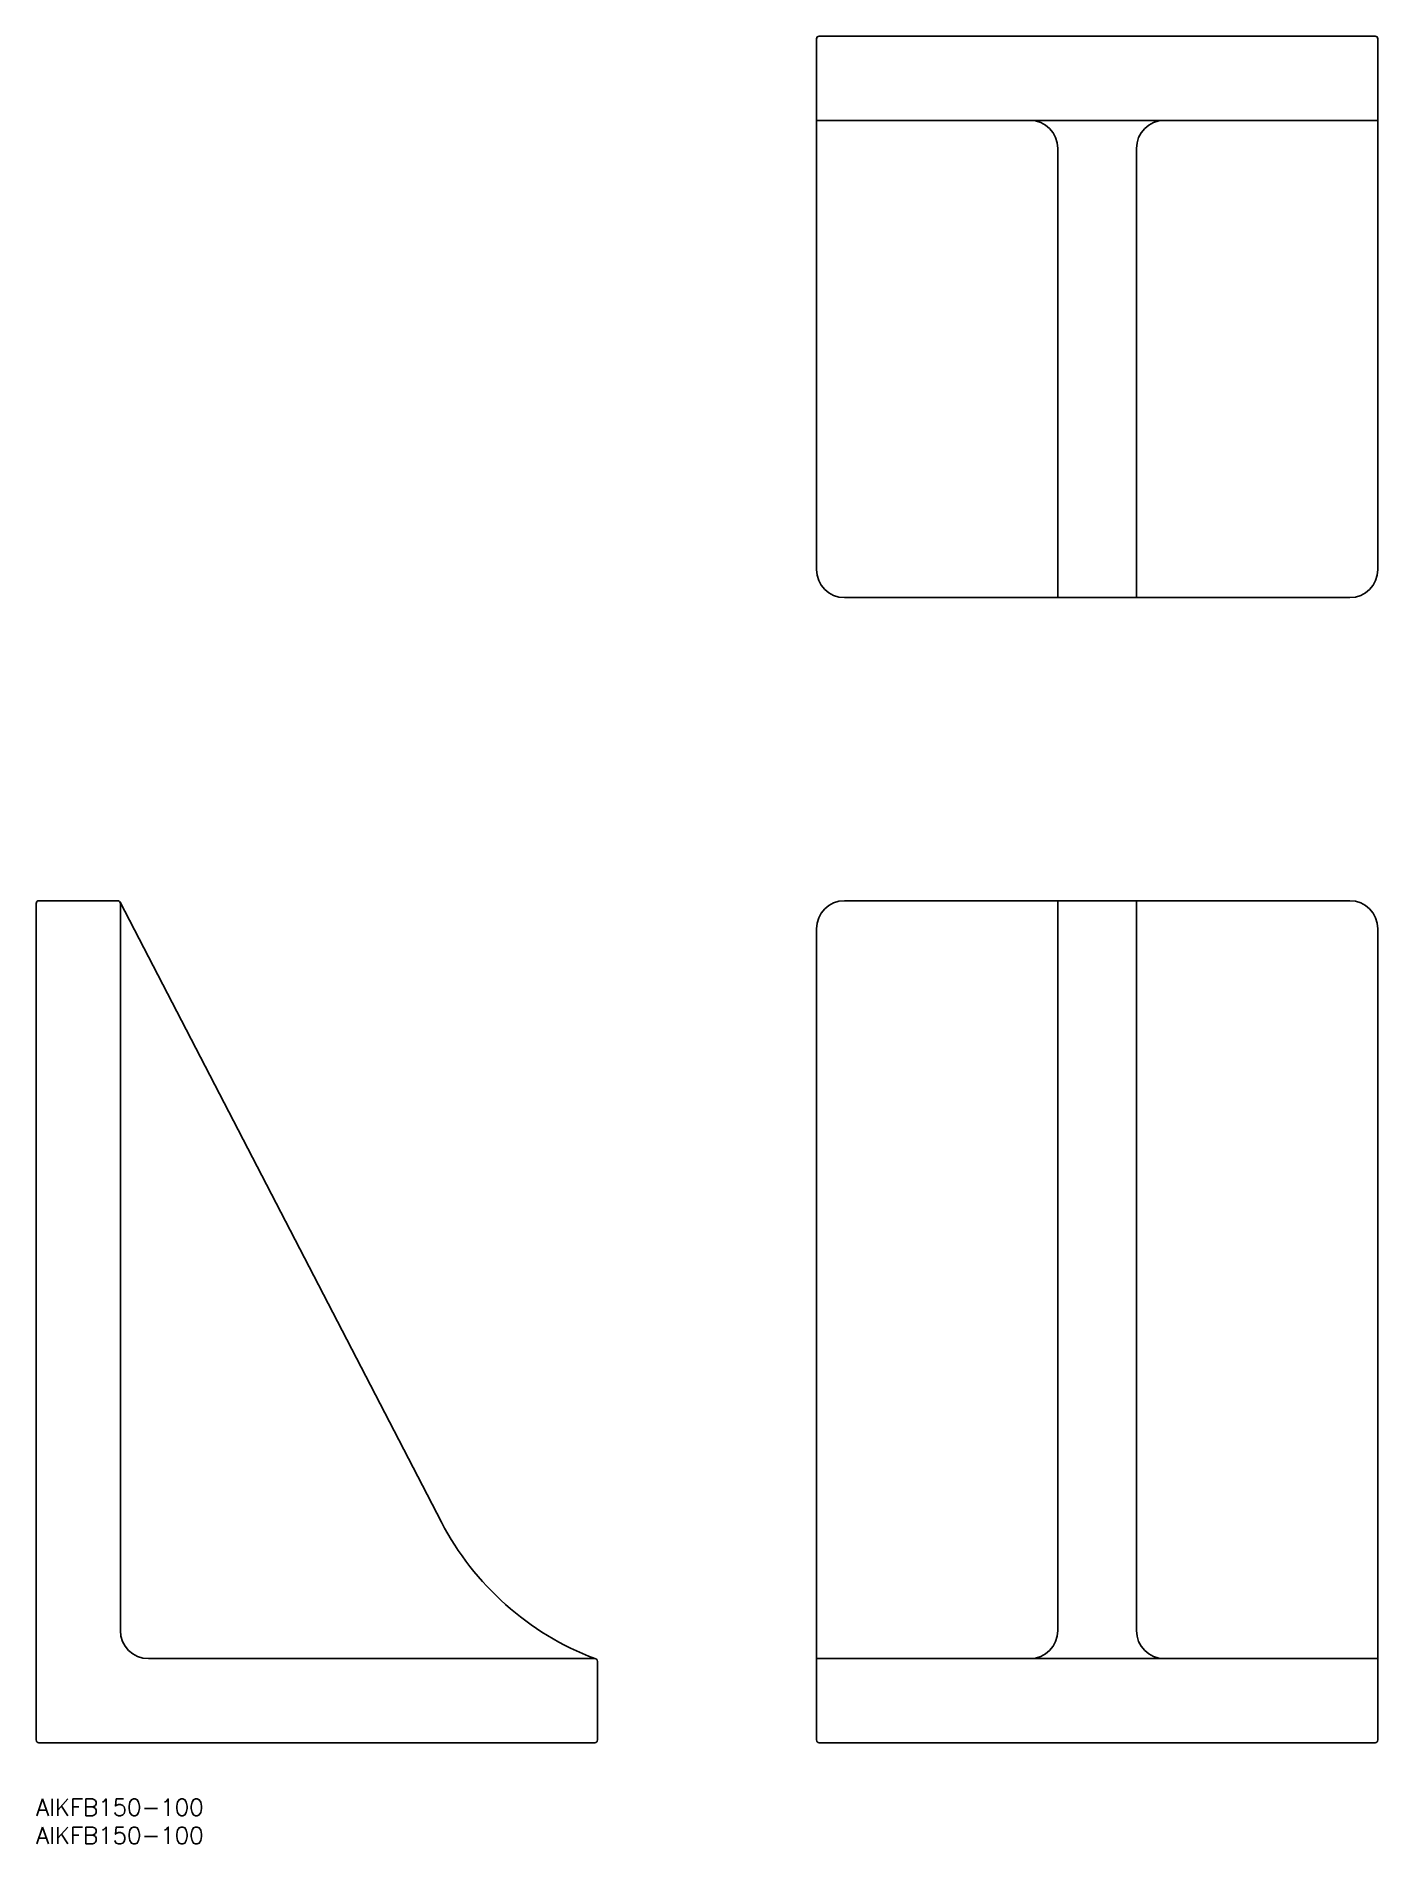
# Model space of a CAD drawing. Extents: x 0 to 239, y -8 to 314.
import ezdxf

# ---------------------------------------------------------------- set-up
doc = ezdxf.new("R2010")
doc.units = 0
doc.header["$LTSCALE"] = 0.5
doc.layers.add('MSM_CONTINUOUS', color=7, linetype='CONTINUOUS')
doc.layers.add('MSM_PART_NUMBER', color=7, linetype='CONTINUOUS')
doc.styles.get("Standard").update_dxf_attribs({"font": 'txt.shx', "height": 3, "bigfont": 'bigfont.shx'})

# ---------------------------------------------------------------- blocks, each defined once
blk = doc.blocks.new('*U16')
at = {"layer": 'MSM_PART_NUMBER'}
blk.add_text('AIKFB150-100', height=3, dxfattribs=at).set_placement((0, -3))
blk = doc.blocks.new('*U17')
at = {"layer": 'MSM_PART_NUMBER'}
blk.add_text('AIKFB150-100', height=3, dxfattribs=at).set_placement((0, -8))

msp = doc.modelspace()

# ---------------------------------------------------------------- linework, layer by layer
at = {"layer": 'MSM_CONTINUOUS'}
for p, q in [((139, 218.99), (139, 313.49)), ((139.5, 313.99), (238.5, 313.99)), ((239, 218.99), (239, 313.49)), ((139, 298.99), (239, 298.99)), ((182, 293.99), (182, 213.99)), ((196, 293.99), (196, 213.99)), ((144, 213.99), (234, 213.99)), ((0, 10.5), (0, 159.5)), ((0.5, 160), (14.5, 160)), ((72.18, 49.3), (14.94, 159.73)), ((15, 30), (15, 159.5)), ((144, 160), (234, 160)), ((182, 160), (182, 30)), ((196, 160), (196, 30)), ((139, 155), (139, 10.5)), ((239, 155), (239, 10.5)), ((20, 25), (99.5, 25)), ((100, 10.5), (100, 24.5)), ((139, 25), (239, 25)), ((0.5, 10), (99.5, 10)), ((139.5, 10), (238.5, 10))]:
    msp.add_line(p, q, dxfattribs=at)
for centre, radius, start, end in [((139.5, 313.49), 0.5, 90, 180), ((238.5, 313.49), 0.5, 0, 90), ((177, 293.99), 5, 0, 90), ((201, 293.99), 5, 90, 180), ((144, 218.99), 5, 180, 270), ((234, 218.99), 5, 270, 0), ((0.5, 159.5), 0.5, 90, 180), ((14.5, 159.5), 0.5, 0, 90), ((144, 155), 5, 90, 180), ((234, 155), 5, 0, 90), ((117.79, 73.06), 51.42, 207.5226, 249.1699), ((20, 30), 5, 180, 270), ((177, 30), 5, 270, 0), ((201, 30), 5, 180, 270), ((99.5, 24.5), 0.5, 0, 90), ((0.5, 10.5), 0.5, 180, 270), ((99.5, 10.5), 0.5, 270, 0), ((139.5, 10.5), 0.5, 180, 270), ((238.5, 10.5), 0.5, 270, 0)]:
    msp.add_arc(centre, radius, start, end, dxfattribs=at)

# ---------------------------------------------------------------- block references
for name in ['*U16', '*U17']:
    msp.add_blockref(name, (0, 0), dxfattribs=at)

doc.saveas('drawing.dxf')
